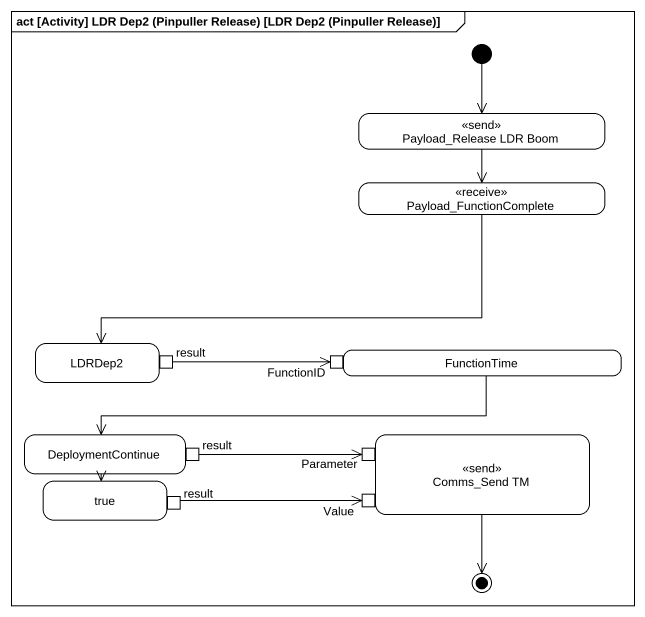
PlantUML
@startuml
mainframe act [Activity] LDR Dep2 (Pinpuller Release) [LDR Dep2 (Pinpuller Release)]
hide empty description
state "Payload_Release LDR Boom" as Payload_Release_LDR_Boom <<send>>
state Payload_FunctionComplete <<receive>>
state LDRDep2 {
  state result <<outputPin>>
}
state FunctionTime {
  state FunctionID <<inputPin>>
}
state DeploymentContinue {
  state "result" as result_2 <<outputPin>>
}
state "Comms_Send TM" as Comms_Send_TM <<send>> {
  state Parameter <<inputPin>>
  state Value <<inputPin>>
}
state true {
  state "result" as result_3 <<outputPin>>
}
[*] --> Payload_Release_LDR_Boom
Payload_Release_LDR_Boom --> Payload_FunctionComplete
Payload_FunctionComplete -left-> LDRDep2
FunctionTime -left-> DeploymentContinue
result -right-> FunctionID
DeploymentContinue --> true
result_2 -right-> Parameter
result_3 -right-> Value
Comms_Send_TM --> [*]
@enduml
